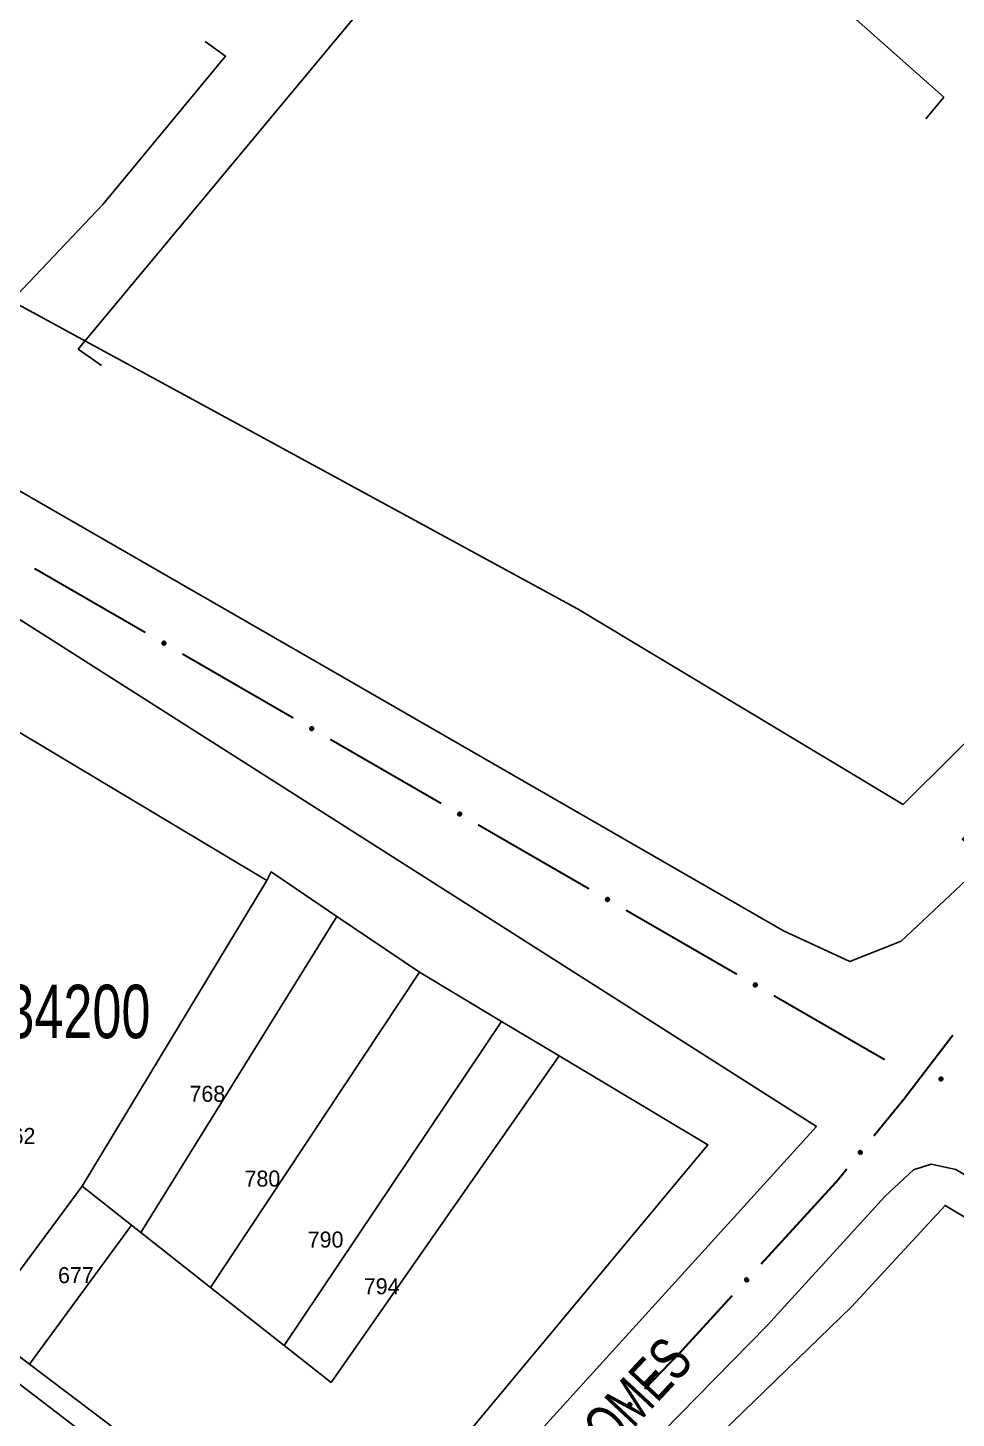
# Model space of a CAD drawing. Extents: x 199577 to 200882, y 4838726 to 4840156.
# Drawn here: x 200590.2 to 200677.1, y 4839317.1 to 4839447.4 of the extents above; entities that cross this region are included whole.
import ezdxf
from ezdxf.enums import TextEntityAlignment as Align

# ---------------------------------------------------------------- set-up
doc = ezdxf.new("R2010")
doc.units = 0
doc.header["$LTSCALE"] = 1.5
doc.header["$MEASUREMENT"] = 0
for name, color, linetype in [('CD_MALHA_LOTES', 7, 'CONTINUOUS'), ('CD_TXT_QUADRA', 2, 'CONTINUOUS'), ('RU-QUADRA', 210, 'CONTINUOUS'), ('SV-EIXO-RUA-PAV', 20, 'CONTINUOUS'), ('SV-RUA-PAVIM', 7, 'CONTINUOUS'), ('SV-TXT-RUA-PAV', 7, 'CONTINUOUS'), ('Th_NmrPorta', 1, 'CONTINUOUS')]:
    doc.layers.add(name, color=color, linetype=linetype)
doc.styles.add('ARIAL', font='ARIAL.SHX')

msp = doc.modelspace()

# ---------------------------------------------------------------- linework, layer by layer
at = {"layer": 'CD_MALHA_LOTES', "linetype": 'Continuous', "flags": 128}
for points in [[(200757, 4839465.96), (200724.22, 4839426.37), (200672.16, 4839374.64), (200641.65, 4839392.97), (200507.38, 4839466.05)], [(200612.55, 4839367.5), (200588.35, 4839382.01)], [(200612.55, 4839367.5), (200612.95, 4839368.32), (200619.12, 4839364.15)], [(200595.26, 4839338.86), (200612.55, 4839367.5)], [(200600.74, 4839334.54), (200619.12, 4839364.15)], [(200619.12, 4839364.15), (200626.85, 4839358.93)], [(200607.29, 4839329.37), (200626.85, 4839358.93)], [(200626.85, 4839358.93), (200634.55, 4839354.31)], [(200614.18, 4839323.94), (200634.55, 4839354.31)], [(200634.55, 4839354.31), (200639.93, 4839351.09)], [(200639.93, 4839351.09), (200618.58, 4839320.47)], [(200630.77, 4839314.97), (200653.87, 4839342.73), (200639.93, 4839351.09)], [(200585.53, 4839325.8), (200595.26, 4839338.86)], [(200599.87, 4839335.23), (200595.26, 4839338.86)], [(200631.8, 4839293.1), (200667.33, 4839327.56), (200676.1, 4839337.06)], [(200676.1, 4839337.06), (200726.05, 4839307.37), (200726.7, 4839303.12), (200675.96, 4839258.74)], [(200590.31, 4839322.18), (200599.87, 4839335.23)], [(200600.74, 4839334.54), (200599.87, 4839335.23)], [(200607.29, 4839329.37), (200600.74, 4839334.54)], [(200614.18, 4839323.94), (200607.29, 4839329.37)], [(200585.53, 4839325.8), (200590.31, 4839322.18)], [(200618.58, 4839320.47), (200614.18, 4839323.94)], [(200590.31, 4839322.18), (200618.83, 4839300.61), (200628.7, 4839312.48), (200626.74, 4839314.03)]]:
    msp.add_lwpolyline(points, dxfattribs=at)
at = {"layer": 'RU-QUADRA', "linetype": 'Continuous', "flags": 128}
for points in [[(200507.38, 4839466.05), (200536.5, 4839502.37), (200608.14, 4839587.41), (200649.77, 4839636.91), (200660.72, 4839636.45), (200757, 4839465.96), (200724.22, 4839426.37), (200672.16, 4839374.64), (200641.65, 4839392.97)], [(200631.8, 4839293.1), (200667.33, 4839327.56), (200676.1, 4839337.06), (200726.05, 4839307.37), (200726.7, 4839303.12), (200675.96, 4839258.74), (200672.69, 4839258.06), (200668.58, 4839261.37), (200632.11, 4839289.78)]]:
    msp.add_lwpolyline(points, close=True, dxfattribs=at)
msp.add_lwpolyline([(200588.35, 4839382.01), (200612.55, 4839367.5), (200612.95, 4839368.32), (200619.12, 4839364.15), (200626.85, 4839358.93), (200634.55, 4839354.31), (200639.93, 4839351.09), (200653.87, 4839342.73), (200630.77, 4839314.97), (200628.64, 4839316.31), (200626.74, 4839314.03), (200628.7, 4839312.48), (200618.83, 4839300.61), (200590.31, 4839322.18), (200585.53, 4839325.8)], dxfattribs=at)
at = {"layer": 'SV-EIXO-RUA-PAV', "const_width": 0.18}
for points in [[(200590.788123, 4839396.749506), (200601.178188, 4839390.745627)], [(200604.641543, 4839388.744334), (200615.031607, 4839382.740455)], [(200618.494962, 4839380.739162), (200628.885027, 4839374.735284)], [(200632.348381, 4839372.733991), (200642.738446, 4839366.730112)], [(200646.201801, 4839364.728819), (200656.591865, 4839358.72494)], [(200660.05522, 4839356.723648), (200670.445285, 4839350.719769)], [(200672.24, 4839347.03), (200676.821599, 4839353.023051)], [(200671.951392, 4839346.676593), (200672.24, 4839347.03)], [(200669.421294, 4839343.578431), (200671.951392, 4839346.676593)], [(200665.96, 4839339.34), (200666.891196, 4839340.48027)], [(200665.603749, 4839338.950552), (200665.96, 4839339.34)], [(200658.854158, 4839331.572), (200665.603749, 4839338.950552)], [(200651.58, 4839323.62), (200656.154322, 4839328.62058)], [(200651.425438, 4839323.459508), (200651.58, 4839323.62)], [(200647.957072, 4839319.858058), (200651.425438, 4839323.459508)]]:
    msp.add_lwpolyline(points, dxfattribs=at)
at = {"layer": 'SV-EIXO-RUA-PAV'}
for points in [[(200602.840537, 4839389.912179), (200602.8876, 4839389.925488), (200602.930769, 4839389.927303), (200602.967211, 4839389.918453), (200602.997374, 4839389.902236), (200603.026363, 4839389.88217), (200603.051127, 4839389.85549), (200603.072054, 4839389.819791), (200603.085736, 4839389.772674), (200603.084688, 4839389.728329), (200603.077923, 4839389.692138), (200603.062824, 4839389.659712), (200603.042859, 4839389.631877), (200603.014295, 4839389.60707), (200602.97791, 4839389.586216), (200602.9302, 4839389.573605), (200602.887865, 4839389.572116), (200602.852842, 4839389.581602), (200602.82034, 4839389.596988), (200602.790989, 4839389.617829), (200602.766831, 4839389.644158), (200602.745901, 4839389.68083), (200602.734078, 4839389.728085), (200602.732111, 4839389.770291), (200602.741102, 4839389.805438), (200602.75697, 4839389.837096), (200602.776743, 4839389.866417), (200602.802525, 4839389.892427), (200602.840537, 4839389.912179)], [(200616.693956, 4839381.907008), (200616.741019, 4839381.920316), (200616.784189, 4839381.922131), (200616.82063, 4839381.913281), (200616.850793, 4839381.897065), (200616.879783, 4839381.876998), (200616.904547, 4839381.850319), (200616.925473, 4839381.814619), (200616.939155, 4839381.767503), (200616.938107, 4839381.723157), (200616.931343, 4839381.686967), (200616.916244, 4839381.654541), (200616.896278, 4839381.626705), (200616.867715, 4839381.601898), (200616.83133, 4839381.581045), (200616.783619, 4839381.568434), (200616.741285, 4839381.566945), (200616.706262, 4839381.57643), (200616.673759, 4839381.591816), (200616.644408, 4839381.612657), (200616.620251, 4839381.638986), (200616.59932, 4839381.675658), (200616.587497, 4839381.722913), (200616.58553, 4839381.76512), (200616.594521, 4839381.800267), (200616.610389, 4839381.831925), (200616.630162, 4839381.861246), (200616.655944, 4839381.887256), (200616.693956, 4839381.907008)], [(200630.547376, 4839373.901836), (200630.594438, 4839373.915145), (200630.637608, 4839373.91696), (200630.674049, 4839373.90811), (200630.704212, 4839373.891893), (200630.733202, 4839373.871827), (200630.757966, 4839373.845147), (200630.778892, 4839373.809448), (200630.792574, 4839373.762331), (200630.791527, 4839373.717986), (200630.784762, 4839373.681795), (200630.769663, 4839373.649369), (200630.749698, 4839373.621534), (200630.721134, 4839373.596727), (200630.684749, 4839373.575873), (200630.637039, 4839373.563262), (200630.594704, 4839373.561773), (200630.559681, 4839373.571259), (200630.527178, 4839373.586645), (200630.497828, 4839373.607485), (200630.47367, 4839373.633815), (200630.45274, 4839373.670486), (200630.440916, 4839373.717742), (200630.438949, 4839373.759948), (200630.44794, 4839373.795095), (200630.463809, 4839373.826753), (200630.483581, 4839373.856074), (200630.509364, 4839373.882084), (200630.547376, 4839373.901836)], [(200644.400795, 4839365.896664), (200644.447858, 4839365.909973), (200644.491027, 4839365.911788), (200644.527469, 4839365.902938), (200644.557632, 4839365.886721), (200644.586621, 4839365.866655), (200644.611385, 4839365.839976), (200644.632312, 4839365.804276), (200644.645994, 4839365.75716), (200644.644946, 4839365.712814), (200644.638181, 4839365.676623), (200644.623082, 4839365.644198), (200644.603117, 4839365.616362), (200644.574553, 4839365.591555), (200644.538168, 4839365.570702), (200644.490458, 4839365.55809), (200644.448123, 4839365.556602), (200644.4131, 4839365.566087), (200644.380598, 4839365.581473), (200644.351247, 4839365.602314), (200644.327089, 4839365.628643), (200644.306159, 4839365.665315), (200644.294336, 4839365.71257), (200644.292369, 4839365.754777), (200644.30136, 4839365.789924), (200644.317228, 4839365.821582), (200644.337001, 4839365.850903), (200644.362783, 4839365.876913), (200644.400795, 4839365.896664)], [(200658.254214, 4839357.891493), (200658.301277, 4839357.904802), (200658.344447, 4839357.906616), (200658.380888, 4839357.897767), (200658.411051, 4839357.88155), (200658.440041, 4839357.861483), (200658.464805, 4839357.834804), (200658.485731, 4839357.799105), (200658.499413, 4839357.751988), (200658.498366, 4839357.707643), (200658.491601, 4839357.671452), (200658.476502, 4839357.639026), (200658.456536, 4839357.611191), (200658.427973, 4839357.586384), (200658.391588, 4839357.56553), (200658.343877, 4839357.552919), (200658.301543, 4839357.55143), (200658.26652, 4839357.560915), (200658.234017, 4839357.576301), (200658.204667, 4839357.597142), (200658.180509, 4839357.623471), (200658.159578, 4839357.660143), (200658.147755, 4839357.707398), (200658.145788, 4839357.749605), (200658.154779, 4839357.784752), (200658.170647, 4839357.81641), (200658.19042, 4839357.845731), (200658.216202, 4839357.871741), (200658.254214, 4839357.891493)], [(200675.778366, 4839348.751695), (200675.731419, 4839348.737983), (200675.688266, 4839348.735798), (200675.65175, 4839348.744335), (200675.62145, 4839348.760293), (200675.592289, 4839348.78011), (200675.567297, 4839348.806577), (200675.546066, 4839348.842095), (200675.53198, 4839348.889093), (200675.532648, 4839348.933446), (200675.539102, 4839348.969693), (200675.553923, 4839349.002247), (200675.573649, 4839349.030253), (200675.601999, 4839349.055304), (200675.638204, 4839349.076468), (200675.685805, 4839349.089488), (200675.728125, 4839349.091339), (200675.763228, 4839349.082154), (200675.795861, 4839349.067047), (200675.825389, 4839349.046459), (200675.849772, 4839349.020338), (200675.871016, 4839348.983847), (200675.883244, 4839348.936694), (200675.885572, 4839348.894506), (200675.876883, 4839348.859284), (200675.861286, 4839348.827491), (200675.841766, 4839348.798001), (200675.816207, 4839348.771771), (200675.778366, 4839348.751695)], [(200667.980101, 4839341.987693), (200667.974501, 4839342.036279), (200667.979623, 4839342.079183), (200667.994194, 4839342.113736), (200668.015032, 4839342.140913), (200668.039482, 4839342.166315), (200668.069783, 4839342.186487), (200668.108373, 4839342.201426), (200668.157073, 4839342.207386), (200668.200678, 4839342.19925), (200668.235318, 4839342.186777), (200668.264908, 4839342.16668), (200668.289186, 4839342.142515), (200668.309099, 4839342.110347), (200668.323857, 4839342.071092), (200668.328664, 4839342.021978), (200668.323354, 4839341.979951), (200668.308383, 4839341.946899), (200668.28799, 4839341.91728), (200668.262718, 4839341.891646), (200668.23286, 4839341.872016), (200668.19331, 4839341.857229), (200668.144771, 4839341.853126), (200668.102794, 4839341.857943), (200668.06954, 4839341.872447), (200668.040832, 4839341.89318), (200668.015056, 4839341.917393), (200667.993511, 4839341.947008), (200667.980101, 4839341.987693)], [(200657.326038, 4839330.064575), (200657.323171, 4839330.113399), (200657.33069, 4839330.155947), (200657.347176, 4839330.18963), (200657.369505, 4839330.215595), (200657.395341, 4839330.239586), (200657.426725, 4839330.258027), (200657.466092, 4839330.270779), (200657.515049, 4839330.273999), (200657.55813, 4839330.263431), (200657.592016, 4839330.249036), (200657.620432, 4839330.227311), (200657.643318, 4839330.201822), (200657.661396, 4839330.168589), (200657.673929, 4839330.128568), (200657.675975, 4839330.079261), (200657.668317, 4839330.037599), (200657.651516, 4839330.005438), (200657.629494, 4839329.977009), (200657.602825, 4839329.952832), (200657.571913, 4839329.934908), (200657.531596, 4839329.922361), (200657.482903, 4839329.920986), (200657.441262, 4839329.92815), (200657.408874, 4839329.944495), (200657.381374, 4839329.966805), (200657.356996, 4839329.992426), (200657.337145, 4839330.023202), (200657.326038, 4839330.064575)], [(200646.390769, 4839318.390347), (200646.389156, 4839318.439228), (200646.397765, 4839318.48157), (200646.41511, 4839318.514818), (200646.438098, 4839318.540202), (200646.464541, 4839318.563522), (200646.496388, 4839318.581152), (200646.536069, 4839318.592889), (200646.585093, 4839318.594851), (200646.627888, 4839318.583181), (200646.661394, 4839318.567921), (200646.689243, 4839318.545474), (200646.711467, 4839318.519407), (200646.728685, 4839318.48572), (200646.740187, 4839318.445391), (200646.740968, 4839318.396048), (200646.732243, 4839318.354595), (200646.714622, 4839318.322877), (200646.691878, 4839318.295022), (200646.664597, 4839318.271538), (200646.633235, 4839318.254412), (200646.592609, 4839318.242905), (200646.543897, 4839318.24278), (200646.502454, 4839318.25101), (200646.470496, 4839318.268181), (200646.443577, 4839318.29119), (200646.419865, 4839318.317427), (200646.40081, 4839318.348703), (200646.390769, 4839318.390347)]]:
    msp.add_lwpolyline(points, close=True, dxfattribs=at)
for points in [[(200602.732111, 4839389.770291), (200603.042859, 4839389.631877)], [(200602.734078, 4839389.728085), (200603.014295, 4839389.60707)], [(200602.734472, 4839389.747235), (200603.023957, 4839389.620931)], [(200602.739226, 4839389.785463), (200603.049978, 4839389.64687)], [(200602.741102, 4839389.805438), (200603.062824, 4839389.659712)], [(200602.744079, 4839389.703861), (200602.993211, 4839389.597723)], [(200602.745901, 4839389.68083), (200602.97791, 4839389.586216)], [(200602.751069, 4839389.819594), (200603.067544, 4839389.674543)], [(200602.75697, 4839389.837096), (200603.077923, 4839389.692138)], [(200602.762325, 4839389.661799), (200602.947106, 4839389.58339)], [(200602.766831, 4839389.644158), (200602.9302, 4839389.573605)], [(200602.770684, 4839389.850811), (200603.077891, 4839389.714266)], [(200602.776743, 4839389.866417), (200603.084688, 4839389.728329)], [(200602.782986, 4839389.629372), (200602.903233, 4839389.575647)], [(200602.790989, 4839389.617829), (200602.887865, 4839389.572116)], [(200602.793659, 4839389.876934), (200603.081464, 4839389.753177)], [(200602.802525, 4839389.892427), (200603.085736, 4839389.772674)], [(200602.821359, 4839389.900326), (200603.074902, 4839389.796367)], [(200602.840537, 4839389.912179), (200603.072054, 4839389.819791)], [(200602.866467, 4839389.918387), (200603.054976, 4839389.840976)], [(200602.8876, 4839389.925488), (200603.051127, 4839389.85549)], [(200602.912204, 4839389.926629), (200603.030587, 4839389.872405)], [(200602.930769, 4839389.927303), (200603.026363, 4839389.88217)], [(200616.58553, 4839381.76512), (200616.896278, 4839381.626705)], [(200616.587497, 4839381.722913), (200616.867715, 4839381.601898)], [(200616.587891, 4839381.742063), (200616.877377, 4839381.61576)], [(200616.592646, 4839381.780291), (200616.903397, 4839381.641699)], [(200616.594521, 4839381.800267), (200616.916244, 4839381.654541)], [(200616.597499, 4839381.698689), (200616.84663, 4839381.592552)], [(200616.59932, 4839381.675658), (200616.83133, 4839381.581045)], [(200616.604489, 4839381.814422), (200616.920963, 4839381.669371)], [(200616.610389, 4839381.831925), (200616.931343, 4839381.686967)], [(200616.615744, 4839381.656627), (200616.800525, 4839381.578219)], [(200616.620251, 4839381.638986), (200616.783619, 4839381.568434)], [(200616.624103, 4839381.845639), (200616.93131, 4839381.709095)], [(200616.630162, 4839381.861246), (200616.938107, 4839381.723157)], [(200616.636405, 4839381.6242), (200616.756652, 4839381.570476)], [(200616.644408, 4839381.612657), (200616.741285, 4839381.566945)], [(200616.647078, 4839381.871762), (200616.934883, 4839381.748005)], [(200616.655944, 4839381.887256), (200616.939155, 4839381.767503)], [(200616.674779, 4839381.895154), (200616.928321, 4839381.791196)], [(200616.693956, 4839381.907008), (200616.925473, 4839381.814619)], [(200616.719886, 4839381.913215), (200616.908396, 4839381.835805)], [(200616.741019, 4839381.920316), (200616.904547, 4839381.850319)], [(200616.765624, 4839381.921457), (200616.884006, 4839381.867234)], [(200616.784189, 4839381.922131), (200616.879783, 4839381.876998)], [(200630.438949, 4839373.759948), (200630.749698, 4839373.621534)], [(200630.440916, 4839373.717742), (200630.721134, 4839373.596727)], [(200630.441311, 4839373.736892), (200630.730796, 4839373.610588)], [(200630.446065, 4839373.775119), (200630.756816, 4839373.636527)], [(200630.44794, 4839373.795095), (200630.769663, 4839373.649369)], [(200630.450918, 4839373.693517), (200630.70005, 4839373.58738)], [(200630.45274, 4839373.670486), (200630.684749, 4839373.575873)], [(200630.457908, 4839373.809251), (200630.774383, 4839373.664199)], [(200630.463809, 4839373.826753), (200630.784762, 4839373.681795)], [(200630.469163, 4839373.651455), (200630.653944, 4839373.573047)], [(200630.47367, 4839373.633815), (200630.637039, 4839373.563262)], [(200630.477522, 4839373.840467), (200630.784729, 4839373.703923)], [(200630.483581, 4839373.856074), (200630.791527, 4839373.717986)], [(200630.489825, 4839373.619029), (200630.610071, 4839373.565304)], [(200630.497828, 4839373.607485), (200630.594704, 4839373.561773)], [(200630.500497, 4839373.86659), (200630.788302, 4839373.742834)], [(200630.509364, 4839373.882084), (200630.792574, 4839373.762331)], [(200630.528198, 4839373.889982), (200630.781741, 4839373.786024)], [(200630.547376, 4839373.901836), (200630.778892, 4839373.809448)], [(200630.573306, 4839373.908044), (200630.761815, 4839373.830633)], [(200630.594438, 4839373.915145), (200630.757966, 4839373.845147)], [(200630.619043, 4839373.916286), (200630.737426, 4839373.862062)], [(200630.637608, 4839373.91696), (200630.733202, 4839373.871827)], [(200644.292369, 4839365.754777), (200644.603117, 4839365.616362)], [(200644.294336, 4839365.71257), (200644.574553, 4839365.591555)], [(200644.29473, 4839365.73172), (200644.584215, 4839365.605417)], [(200644.299484, 4839365.769948), (200644.610236, 4839365.631356)], [(200644.30136, 4839365.789924), (200644.623082, 4839365.644198)], [(200644.304337, 4839365.688346), (200644.553469, 4839365.582208)], [(200644.306159, 4839365.665315), (200644.538168, 4839365.570702)], [(200644.311327, 4839365.804079), (200644.627802, 4839365.659028)], [(200644.317228, 4839365.821582), (200644.638181, 4839365.676623)], [(200644.322583, 4839365.646284), (200644.507364, 4839365.567875)], [(200644.327089, 4839365.628643), (200644.490458, 4839365.55809)], [(200644.330942, 4839365.835296), (200644.638149, 4839365.698752)], [(200644.337001, 4839365.850903), (200644.644946, 4839365.712814)], [(200644.343244, 4839365.613857), (200644.463491, 4839365.560132)], [(200644.351247, 4839365.602314), (200644.448123, 4839365.556602)], [(200644.353917, 4839365.861419), (200644.641722, 4839365.737662)], [(200644.362783, 4839365.876913), (200644.645994, 4839365.75716)], [(200644.381617, 4839365.884811), (200644.63516, 4839365.780852)], [(200644.400795, 4839365.896664), (200644.632312, 4839365.804276)], [(200644.426725, 4839365.902872), (200644.615235, 4839365.825461)], [(200644.447858, 4839365.909973), (200644.611385, 4839365.839976)], [(200644.472462, 4839365.911114), (200644.590845, 4839365.85689)], [(200644.491027, 4839365.911788), (200644.586621, 4839365.866655)], [(200658.145788, 4839357.749605), (200658.456536, 4839357.611191)], [(200658.147755, 4839357.707398), (200658.427973, 4839357.586384)], [(200658.148149, 4839357.726549), (200658.437635, 4839357.600245)], [(200658.152904, 4839357.764776), (200658.463655, 4839357.626184)], [(200658.154779, 4839357.784752), (200658.476502, 4839357.639026)], [(200658.157757, 4839357.683174), (200658.406888, 4839357.577037)], [(200658.159578, 4839357.660143), (200658.391588, 4839357.56553)], [(200658.164747, 4839357.798908), (200658.481221, 4839357.653856)], [(200658.170647, 4839357.81641), (200658.491601, 4839357.671452)], [(200658.176002, 4839357.641112), (200658.360783, 4839357.562704)], [(200658.180509, 4839357.623471), (200658.343877, 4839357.552919)], [(200658.184361, 4839357.830124), (200658.491568, 4839357.69358)], [(200658.19042, 4839357.845731), (200658.498366, 4839357.707643)], [(200658.196663, 4839357.608686), (200658.31691, 4839357.554961)], [(200658.204667, 4839357.597142), (200658.301543, 4839357.55143)], [(200658.207336, 4839357.856247), (200658.495141, 4839357.73249)], [(200658.216202, 4839357.871741), (200658.499413, 4839357.751988)], [(200658.235037, 4839357.879639), (200658.488579, 4839357.775681)], [(200658.254214, 4839357.891493), (200658.485731, 4839357.799105)], [(200658.280144, 4839357.897701), (200658.468654, 4839357.82029)], [(200658.301277, 4839357.904802), (200658.464805, 4839357.834804)], [(200658.325882, 4839357.905942), (200658.444264, 4839357.851719)], [(200658.344447, 4839357.906616), (200658.440041, 4839357.861483)], [(200675.816207, 4839348.771771), (200675.53198, 4839348.889093)], [(200675.841766, 4839348.798001), (200675.532648, 4839348.933446)], [(200675.82494, 4839348.787341), (200675.536085, 4839348.908627)], [(200675.861286, 4839348.827491), (200675.539102, 4839348.969693)], [(200675.84769, 4839348.813659), (200675.539325, 4839348.947566)], [(200675.797441, 4839348.763712), (200675.543017, 4839348.865494)], [(200675.778366, 4839348.751695), (200675.546066, 4839348.842095)], [(200675.867037, 4839348.845043), (200675.549331, 4839348.987377)], [(200675.876883, 4839348.859284), (200675.553923, 4839349.002247)], [(200675.75249, 4839348.745265), (200675.563324, 4839348.821057)], [(200675.878587, 4839348.879275), (200675.566659, 4839349.015199)], [(200675.731419, 4839348.737983), (200675.567297, 4839348.806577)], [(200675.885572, 4839348.894506), (200675.573649, 4839349.030253)], [(200675.706825, 4839348.736631), (200675.587982, 4839348.789839)], [(200675.688266, 4839348.735798), (200675.592289, 4839348.78011)], [(200675.883013, 4839348.917542), (200675.592456, 4839349.04136)], [(200675.883244, 4839348.936694), (200675.601999, 4839349.055304)], [(200675.873035, 4839348.960832), (200675.623003, 4839349.064831)], [(200675.871016, 4839348.983847), (200675.638204, 4839349.076468)], [(200675.85443, 4839349.002736), (200675.668983, 4839349.079558)], [(200675.849772, 4839349.020338), (200675.685805, 4839349.089488)], [(200675.833491, 4839349.034984), (200675.712788, 4839349.087677)], [(200675.825389, 4839349.046459), (200675.728125, 4839349.091339)], [(200667.974501, 4839342.036279), (200668.069783, 4839342.186487)], [(200667.977315, 4839342.060749), (200668.049797, 4839342.16892)], [(200667.978126, 4839342.014282), (200668.084726, 4839342.187962)], [(200667.979623, 4839342.079183), (200668.039482, 4839342.166315)], [(200667.980101, 4839341.987693), (200668.108373, 4839342.201426)], [(200667.988731, 4839341.966864), (200668.131951, 4839342.200486)], [(200667.993511, 4839341.947008), (200668.157073, 4839342.207386)], [(200668.007385, 4839341.935775), (200668.175634, 4839342.200047)], [(200668.015056, 4839341.917393), (200668.200678, 4839342.19925)], [(200668.029491, 4839341.908913), (200668.21347, 4839342.190289)], [(200668.040832, 4839341.89318), (200668.235318, 4839342.186777)], [(200668.057164, 4839341.884553), (200668.251025, 4839342.173714)], [(200668.06954, 4839341.872447), (200668.264908, 4839342.16668)], [(200668.088958, 4839341.867397), (200668.275527, 4839342.151943)], [(200668.102794, 4839341.857943), (200668.289186, 4839342.142515)], [(200668.125931, 4839341.856582), (200668.296964, 4839342.122104)], [(200668.144771, 4839341.853126), (200668.309099, 4839342.110347)], [(200668.170284, 4839341.859119), (200668.314948, 4839342.088038)], [(200668.19331, 4839341.857229), (200668.323857, 4839342.071092)], [(200668.214725, 4839341.870393), (200668.321713, 4839342.040233)], [(200668.23286, 4839341.872016), (200668.328664, 4839342.021978)], [(200668.250042, 4839341.885595), (200668.32233, 4839341.995686)], [(200668.262718, 4839341.891646), (200668.323354, 4839341.979951)], [(200657.323171, 4839330.113399), (200657.426725, 4839330.258027)], [(200657.325557, 4839330.091233), (200657.441728, 4839330.258662)], [(200657.326038, 4839330.064575), (200657.466092, 4839330.270779)], [(200657.327353, 4839330.137672), (200657.405786, 4839330.241609)], [(200657.33069, 4839330.155947), (200657.395341, 4839330.239586)], [(200657.333486, 4839330.043295), (200657.48958, 4839330.268519)], [(200657.337145, 4839330.023202), (200657.515049, 4839330.273999)], [(200657.350367, 4839330.011209), (200657.533171, 4839330.265631)], [(200657.356996, 4839329.992426), (200657.55813, 4839330.263431)], [(200657.370933, 4839329.98315), (200657.5704, 4839330.253766)], [(200657.381374, 4839329.966805), (200657.592016, 4839330.249036)], [(200657.397196, 4839329.957276), (200657.606966, 4839330.235112)], [(200657.408874, 4839329.944495), (200657.620432, 4839330.227311)], [(200657.427978, 4839329.938364), (200657.630208, 4839330.212001)], [(200657.441262, 4839329.92815), (200657.643318, 4839330.201822)], [(200657.464287, 4839329.925493), (200657.649939, 4839330.181008)], [(200657.482903, 4839329.920986), (200657.661396, 4839330.168589)], [(200657.508712, 4839329.925539), (200657.665985, 4839330.145987)], [(200657.531596, 4839329.922361), (200657.673929, 4839330.128568)], [(200657.553716, 4839329.934304), (200657.670058, 4839330.097877)], [(200657.571913, 4839329.934908), (200657.675975, 4839330.079261)], [(200657.589829, 4839329.947501), (200657.668177, 4839330.053366)], [(200657.602825, 4839329.952832), (200657.668317, 4839330.037599)], [(200646.389156, 4839318.439228), (200646.496388, 4839318.581152)], [(200646.390769, 4839318.390347), (200646.536069, 4839318.592889)], [(200646.390972, 4839318.417009), (200646.511402, 4839318.581401)], [(200646.393959, 4839318.463386), (200646.475034, 4839318.565276)], [(200646.397668, 4839318.368883), (200646.559491, 4839318.590027)], [(200646.397765, 4839318.48157), (200646.464541, 4839318.563522)], [(200646.40081, 4839318.348703), (200646.585093, 4839318.594851)], [(200646.413721, 4839318.336374), (200646.602993, 4839318.586021)], [(200646.419865, 4839318.317427), (200646.627888, 4839318.583181)], [(200646.433559, 4839318.307796), (200646.639906, 4839318.573205)], [(200646.443577, 4839318.29119), (200646.661394, 4839318.567921)], [(200646.45915, 4839318.281257), (200646.675981, 4839318.553618)], [(200646.470496, 4839318.268181), (200646.689243, 4839318.545474)], [(200646.489437, 4839318.261562), (200646.698623, 4839318.529919)], [(200646.502454, 4839318.25101), (200646.711467, 4839318.519407)], [(200646.525403, 4839318.247763), (200646.717551, 4839318.498429)], [(200646.543897, 4839318.24278), (200646.728685, 4839318.48572)], [(200646.569815, 4839318.246669), (200646.732693, 4839318.463008)], [(200646.592609, 4839318.242905), (200646.740187, 4839318.445391)], [(200646.615028, 4839318.254275), (200646.735531, 4839318.414809)], [(200646.633235, 4839318.254412), (200646.740968, 4839318.396048)], [(200646.651469, 4839318.266542), (200646.732507, 4839318.370361)], [(200646.664597, 4839318.271538), (200646.732243, 4839318.354595)]]:
    msp.add_lwpolyline(points, dxfattribs=at)
at = {"layer": 'SV-RUA-PAVIM', "linetype": 'Continuous'}
for points in [[(200643.21, 4839639.37, 11.9), (200644.54, 4839636.45, 11.9), (200500.09, 4839466.66, 11.9), (200497.97, 4839468.25, 11.9), (200496.05, 4839461.53, 11.9), (200500.36, 4839455.3, 11.9), (200660.95, 4839362.79, 11.9), (200667.18, 4839359.91, 11.9), (200671.97, 4839361.83, 11.9), (200679.64, 4839369.02, 11.9), (200677.72, 4839371.42, 11.9), (200700.93, 4839394.42, 11.9), (200732.59, 4839428.17, 11.9), (200754.42, 4839452.91, 11.9), (200757.3, 4839454.82, 11.9), (200762.57, 4839457.22, 11.9), (200762.57, 4839465.85, 11.9), (200758.26, 4839473.04, 11.9), (200662.39, 4839640.33, 11.9), (200659.78, 4839643.64, 11.9), (200656.63, 4839645.61, 11.9), (200652.16, 4839645.7, 11.9), (200647.53, 4839643.69, 11.9)], [(200588.33, 4839392.65, 11.89), (200548.78, 4839413.67, 11.89), (200548.78, 4839413.69, 11.89), (200546.49, 4839413.37, 11.89), (200545.46, 4839412.98, 11.89), (200515.04, 4839379.7, 10.47), (200514.83, 4839378.19, 10.47), (200515.29, 4839377.1, 10.47), (200516.99, 4839375.76, 10.47), (200618.16, 4839298.27, 7.34), (200620.16, 4839298.15, 7.34), (200622.47, 4839298.66, 7.34), (200664.04, 4839344.46, 10.73)], [(200676.42, 4839257.1, 10.49), (200723.41, 4839297.69, 10.65), (200726.41, 4839299.43, 10.65), (200729.01, 4839299.75, 10.84), (200731.39, 4839299.64, 11.02), (200735.03, 4839298.62, 10.85), (200733.27, 4839305.2, 10.81), (200731.4, 4839308.3, 10.82), (200728.77, 4839310.1, 10.82), (200706.53, 4839322.99, 10.84), (200677.1, 4839340.42, 10.19), (200674.79, 4839340.94, 10.19), (200673.12, 4839340.39, 10.19), (200670.47, 4839337.93, 10.19), (200659.43, 4839325.81, 10.19), (200628.42, 4839294.22, 6.69), (200628.21, 4839292.75, 6.69), (200628.45, 4839291.39, 6.69), (200629.37, 4839290.03, 6.69), (200659.96, 4839265.9, 7.56), (200671.49, 4839256.77, 7.56), (200673.15, 4839256.33, 7.56), (200674.84, 4839256.33, 7.56)]]:
    msp.add_polyline3d(points, close=True, dxfattribs=at)
for points in [[(200652.05, 4839458.62, 11.87), (200653.8, 4839460.6, 11.87), (200675.97, 4839440.91, 11.02), (200674.28, 4839438.89, 11.02)], [(200597.07, 4839415.76, 12), (200594.89, 4839417.3, 12), (200629.93, 4839459.42, 12), (200631.96, 4839457.92, 12)], [(200606.77, 4839446.12, 12), (200608.67, 4839444.76, 12), (200597.18, 4839430.84, 12), (200587.97, 4839421.15, 12), (200586.05, 4839422.35, 12)]]:
    msp.add_polyline3d(points, dxfattribs=at)

# ---------------------------------------------------------------- texts
at = {"layer": 'CD_TXT_QUADRA', "style": 'ARIAL', "width": 0.7}
msp.add_text('348834200', height=5, dxfattribs=at).set_placement((200577.18, 4839352.74))
at = {"layer": 'SV-TXT-RUA-PAV', "style": 'ARIAL', "width": 0.7}
msp.add_text('       GOMES', height=4, rotation=47, dxfattribs=at).set_placement((200637.54, 4839306.1))
at = {"layer": 'Th_NmrPorta', "color": 1}
for s, p in [('768', (200605.306814, 4839347.52723)), ('762', (200587.526814, 4839343.57723)), ('780', (200610.464565, 4839339.579744)), ('790', (200616.384565, 4839333.869744)), ('677', (200592.989992, 4839330.534523)), ('794', (200621.63679, 4839329.491219))]:
    msp.add_text(s, height=1.5, dxfattribs=at).set_placement(p, align=Align.MIDDLE_LEFT)

doc.saveas('drawing.dxf')
